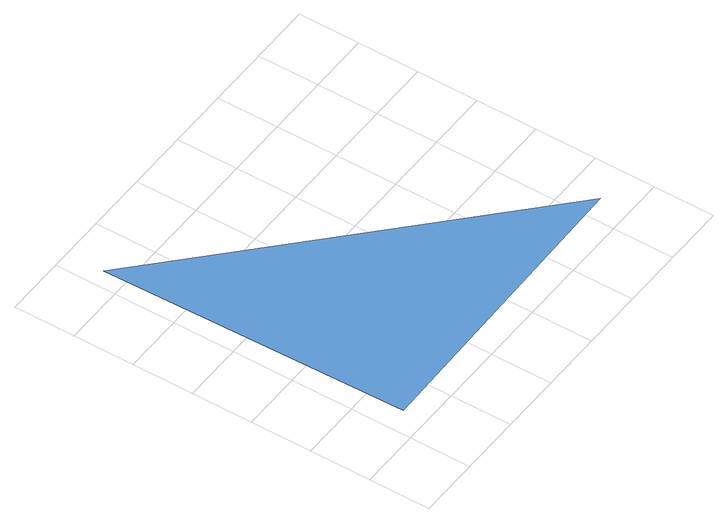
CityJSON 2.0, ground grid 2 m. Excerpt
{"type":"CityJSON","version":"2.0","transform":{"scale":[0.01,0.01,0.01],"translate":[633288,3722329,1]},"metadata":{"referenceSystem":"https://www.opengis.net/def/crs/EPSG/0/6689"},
"CityObjects":{
"waterbody1":{"type":"WaterBody","attributes":{"name":"福岡県津波浸水想定図","class":"1140","function":"2","WaterBodyTsunamiRiskAttribute.description":"1","WaterBodyTsunamiRiskAttribute.rank":"1"},"geometry":[{"type":"MultiSurface","lod":"1","boundaries":[[[0,1,2]]]}]}
},
"vertices":[
[1077,98,69],[59,1078,68],[78,78,69]
]}
